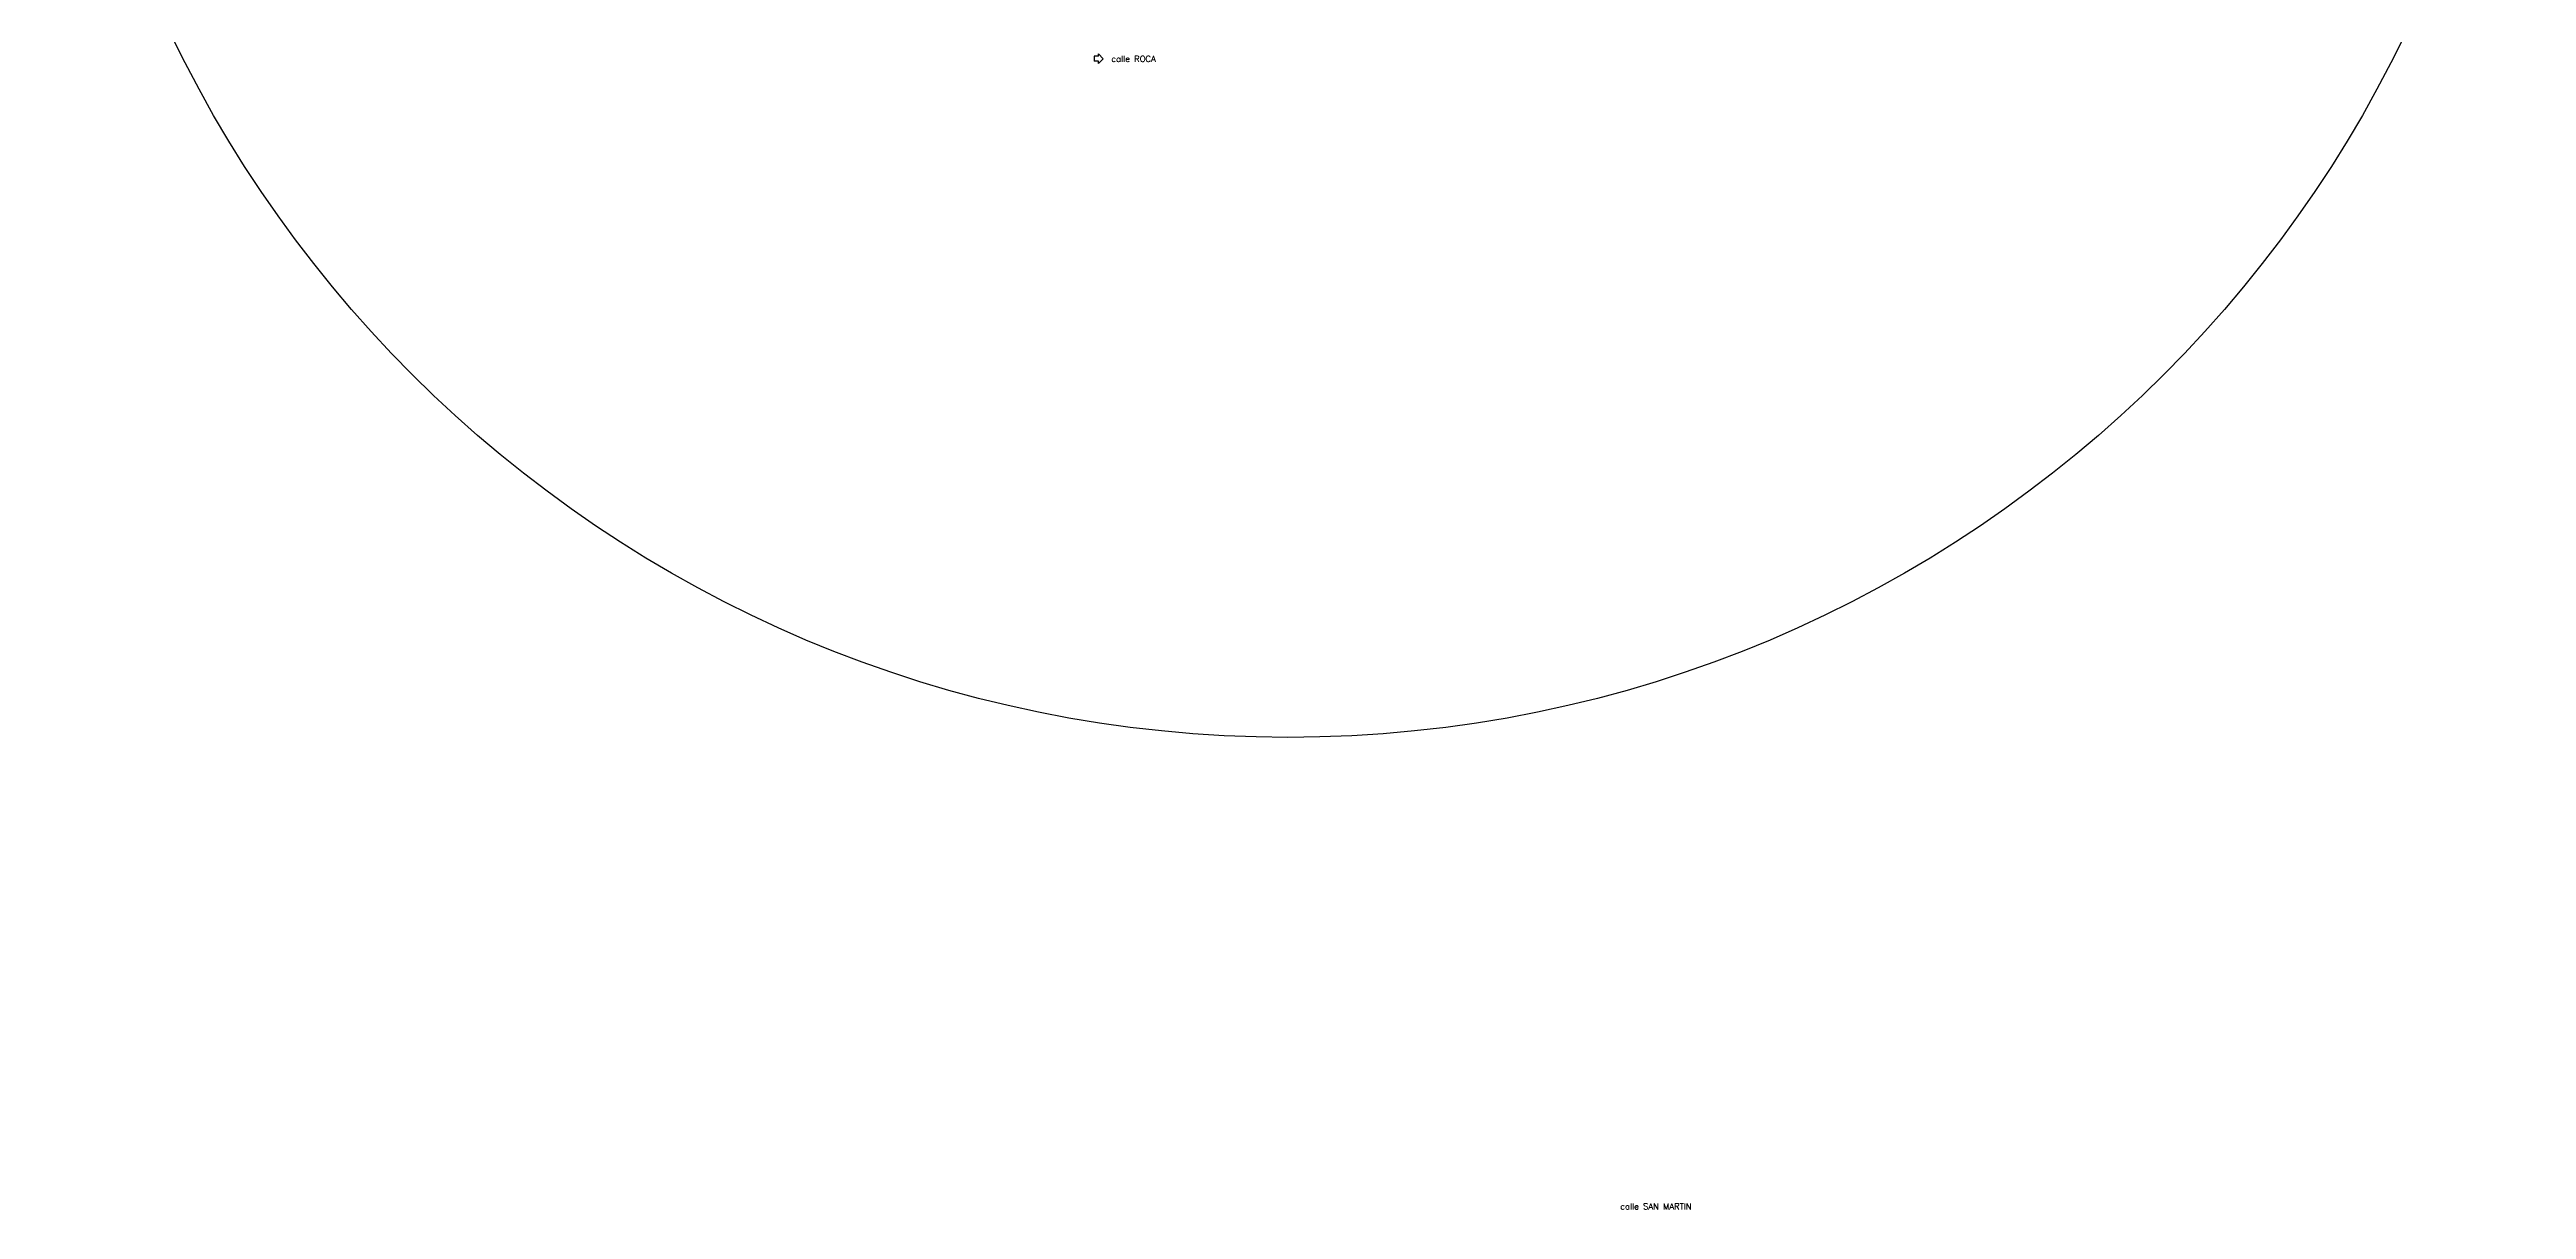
# Model space of a CAD drawing. Header units: metres. Extents: x 95 to 486, y 2972 to 3465.
# Drawn here: x 95.1 to 297.3, y 3082.8 to 3177.5 of the extents above; entities that cross this region are included whole.
import ezdxf

# ---------------------------------------------------------------- set-up
doc = ezdxf.new("R2010")
doc.units = ezdxf.units.M
doc.layers.add('0_HOJA-CARATULA', color=7, linetype='Continuous')
doc.styles.add('ROMANS', font='romans.shx', dxfattribs={"width": 0.8, "height": 0.15})

msp = doc.modelspace()

# ---------------------------------------------------------------- linework, layer by layer
at = {"color": 3}
for p, q in [((180.7687, 3176.9644), (180.4087, 3176.9644)), ((180.4087, 3176.9644), (180.4087, 3176.5444)), ((181.1287, 3176.7544), (180.7687, 3177.1444)), ((180.7687, 3176.9644), (180.7687, 3177.1444)), ((180.7687, 3176.5444), (180.4087, 3176.5444)), ((181.1287, 3176.7544), (180.7687, 3176.3644)), ((180.7687, 3176.3644), (180.7687, 3176.5444))]:
    msp.add_line(p, q, dxfattribs=at)
at = {"layer": '0_HOJA-CARATULA'}
msp.add_circle((196.2281, 3222.4589), 101.1095, dxfattribs=at)

# ---------------------------------------------------------------- texts
at = {"color": 3, "style": 'ROMANS'}
for s, p in [('calle ROCA', (181.8074, 3176.494)), ('calle SAN MARTIN', (223.356, 3082.8067))]:
    msp.add_text(s, height=0.5, dxfattribs=at).set_placement(p)

doc.saveas('drawing.dxf')
